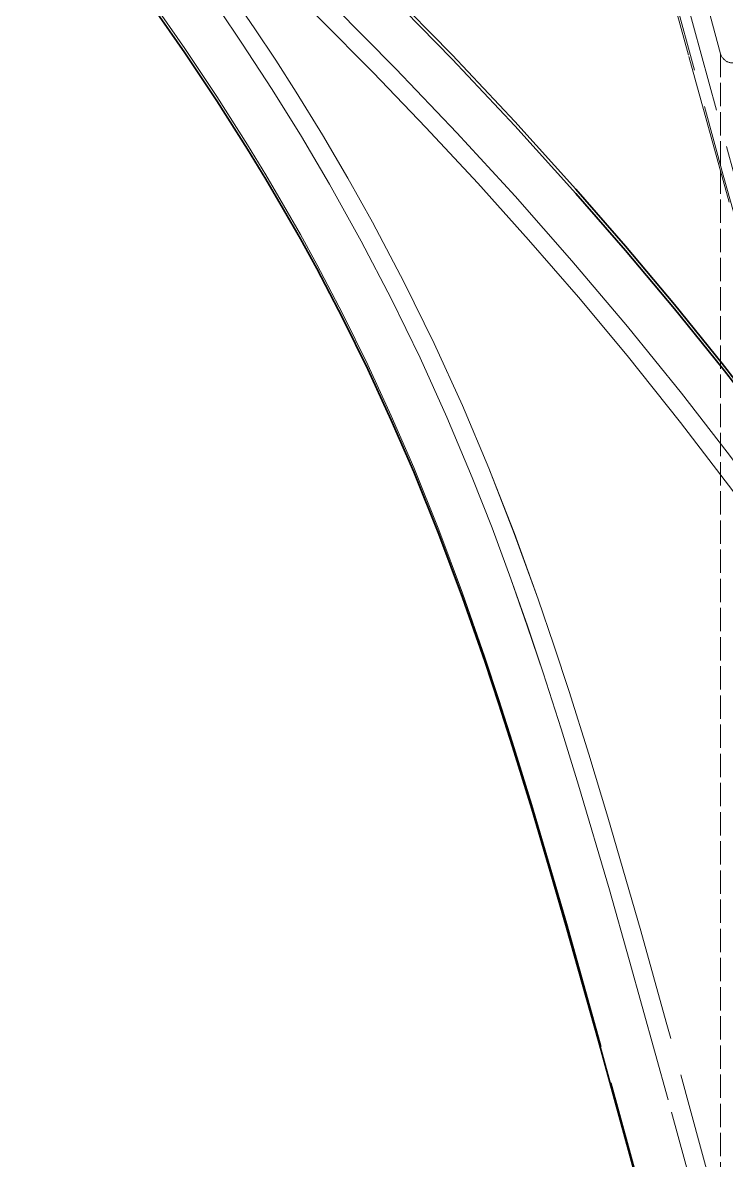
# Model space of a CAD drawing. Header units: millimetres. Extents: x 12184 to 41592, y 8990 to 29785.
# Drawn here: x 22192.2 to 22248.1, y 17357.9 to 17448.3 of the extents above; entities that cross this region are included whole.
import ezdxf

# ---------------------------------------------------------------- set-up
doc = ezdxf.new("R2010")
doc.units = ezdxf.units.MM
doc.linetypes.add('DASHED', pattern=[15, 12, -3])

# ---------------------------------------------------------------- blocks, each defined once
blk = doc.blocks.new('A$C55E021B5')
at = {"color": 7, "linetype": 'DASHED', "lineweight": 13, "ltscale": 0.154535}
blk.add_line((1247.01, 1209.231), (1247.01, 1116.51), dxfattribs=at)
at = {"color": 7, "linetype": 'DASHED', "lineweight": 13}
for points in [[(1252.259, 1219.491), (1246.8, 1199.587), (1241.243, 1179.664), (1236.539, 1162.714), (1234.972, 1157.058), (1233.152, 1150.645), (1230.936, 1143.219), (1228.97, 1136.976), (1227.492, 1132.332), (1225.302, 1125.39), (1224.371, 1122.537), (1223.53, 1120.072)], [(1250.505, 1216.313), (1245.317, 1197.405), (1240.247, 1179.248), (1235.275, 1161.325), (1233.4, 1154.591), (1232.443, 1151.229), (1230.967, 1146.196), (1229.322, 1140.83), (1227.624, 1135.478), (1225.168, 1127.712), (1223.65, 1122.975), (1222.857, 1120.618)], [(1252.747, 1220.696), (1249.538, 1209.003), (1242.611, 1183.973), (1236.747, 1162.904), (1236.276, 1161.195), (1233.605, 1151.654), (1231.753, 1145.335), (1230, 1139.653), (1227.15, 1130.684), (1225.247, 1124.653), (1224.167, 1121.363), (1222.611, 1116.958)], [(1255.973, 1241.103), (1254.414, 1235.816), (1252.896, 1230.516), (1251.405, 1225.205), (1248.762, 1215.628), (1247.01, 1209.231)], [(1277.767, 1213.048), (1272.815, 1208.043), (1267.962, 1202.944), (1263.345, 1197.906), (1258.828, 1192.781), (1254.418, 1187.567), (1250.122, 1182.26), (1246.486, 1177.574), (1242.927, 1172.815), (1239.429, 1167.984), (1236.837, 1164.311), (1231.741, 1156.887), (1229.24, 1153.141), (1225.957, 1148.099), (1222.755, 1143.013), (1219.656, 1137.897), (1216.354, 1132.187), (1213.199, 1126.445), (1210.183, 1120.663)], [(1247.754, 1113.54), (1251.182, 1126.093), (1254.265, 1137.226), (1255.847, 1142.782), (1258.301, 1151.095), (1259.682, 1155.571), (1261.112, 1160.032), (1262.366, 1163.774), (1263.672, 1167.498), (1265.168, 1171.546), (1266.744, 1175.564), (1268.753, 1180.343), (1270.892, 1185.068), (1273.159, 1189.734), (1275.555, 1194.336), (1278.079, 1198.868), (1280.318, 1202.654), (1282.642, 1206.389), (1285.046, 1210.075), (1286.827, 1212.708)], [(1252.534, 1115.871), (1256.711, 1131.115), (1259.242, 1140.119), (1260.541, 1144.608), (1262.017, 1149.572), (1263.544, 1154.526), (1264.627, 1157.917), (1265.742, 1161.287), (1267.507, 1166.35), (1269.388, 1171.387), (1271.389, 1176.346), (1273.17, 1180.451), (1275.049, 1184.512), (1277.025, 1188.526), (1279.098, 1192.491), (1280.396, 1194.858), (1281.726, 1197.198), (1283.137, 1199.597), (1284.589, 1201.982), (1287.038, 1205.841), (1289.572, 1209.65), (1292.184, 1213.411)], [(1292.613, 1224.924), (1287.605, 1220.392), (1283.199, 1216.251), (1278.867, 1212.033), (1274.607, 1207.741), (1270.42, 1203.378), (1266.306, 1198.946), (1262.267, 1194.447), (1258.311, 1189.879), (1254.442, 1185.241), (1250.189, 1179.922), (1246.045, 1174.507), (1241.994, 1168.993), (1238.01, 1163.376), (1235.28, 1159.431), (1232.572, 1155.441), (1229.893, 1151.41), (1227.253, 1147.346), (1224.445, 1142.899), (1221.717, 1138.431), (1219.082, 1133.949), (1216.541, 1129.451)], [(1274.669, 1195.844), (1276.621, 1199.335), (1278.646, 1202.782), (1280.741, 1206.186), (1282.356, 1208.711), (1284.006, 1211.213), (1287.4, 1216.15), (1289.647, 1219.286), (1291.937, 1222.39), (1293.345, 1224.254)], [(1255.973, 1148.55), (1257.485, 1153.557), (1259.054, 1158.551), (1260.258, 1162.222), (1261.508, 1165.88), (1263.399, 1171.104), (1265.419, 1176.284), (1267.522, 1181.267), (1269.765, 1186.192), (1272.147, 1191.053), (1274.669, 1195.844)], [(1247.01, 1116.51), (1251.328, 1132.275), (1253.354, 1139.515), (1255.973, 1148.55)]]:
    blk.add_lwpolyline(points, dxfattribs=at)
at = {"color": 7, "lineweight": 35}
for points in [[(1302.45, 1240.409), (1297.369, 1236.231), (1294.891, 1234.15), (1291.119, 1230.908), (1286.578, 1226.877), (1282.112, 1222.769), (1277.719, 1218.584), (1273.398, 1214.322), (1268.336, 1209.143), (1263.361, 1203.848), (1258.508, 1198.475), (1254.555, 1193.928), (1250.682, 1189.307), (1246.898, 1184.616), (1243.315, 1179.996), (1239.81, 1175.313), (1236.373, 1170.573), (1234.701, 1168.216)], [(1302.45, 1240.069), (1297.369, 1235.892), (1294.891, 1233.811), (1291.119, 1230.569), (1286.578, 1226.538), (1282.112, 1222.43), (1277.719, 1218.245), (1273.398, 1213.983), (1268.336, 1208.804), (1263.361, 1203.509), (1258.508, 1198.135), (1254.555, 1193.589), (1250.682, 1188.968), (1246.898, 1184.277), (1243.315, 1179.656), (1239.81, 1174.974), (1236.373, 1170.233), (1234.701, 1167.877)], [(1244.084, 1085.017), (1252.534, 1115.532), (1256.711, 1130.775), (1259.242, 1139.78), (1260.541, 1144.268), (1262.017, 1149.233), (1263.544, 1154.187), (1264.627, 1157.577), (1265.742, 1160.947), (1267.507, 1166.01), (1269.388, 1171.047), (1271.389, 1176.007), (1273.17, 1180.111), (1275.049, 1184.172), (1277.025, 1188.187), (1279.098, 1192.152), (1280.396, 1194.519), (1281.726, 1196.859), (1283.137, 1199.257), (1284.589, 1201.643), (1287.038, 1205.501), (1289.572, 1209.31), (1292.184, 1213.071)]]:
    blk.add_lwpolyline(points, dxfattribs=at)
at = {"color": 7, "linetype": 'DASHED', "lineweight": 13}
blk.add_arc((1246.046, 1209.502), 1.002, 246.79758, 344.30607, dxfattribs=at)
blk = doc.blocks.new('1')
at = {"color": 7, "linetype": 'DASHED', "lineweight": 13, "ltscale": 0.154535}
blk.add_line((22247.637, 17445.835), (22247.637, 17353.114), dxfattribs=at)
at = {"color": 7, "linetype": 'DASHED', "lineweight": 13}
for points in [[(22242.388, 17456.095), (22247.848, 17436.19), (22253.405, 17416.267), (22258.109, 17399.318), (22259.676, 17393.661), (22261.496, 17387.249), (22263.711, 17379.823), (22265.677, 17373.58), (22267.156, 17368.936), (22269.345, 17361.994), (22270.276, 17359.141), (22271.118, 17356.676)], [(22244.142, 17452.917), (22249.33, 17434.009), (22254.401, 17415.851), (22259.372, 17397.928), (22261.247, 17391.195), (22262.205, 17387.832), (22263.68, 17382.799), (22265.326, 17377.433), (22267.024, 17372.082), (22269.479, 17364.315), (22270.997, 17359.579), (22271.79, 17357.221)], [(22241.9, 17457.299), (22245.109, 17445.607), (22252.037, 17420.577), (22257.901, 17399.508), (22258.371, 17397.799), (22261.042, 17388.258), (22262.895, 17381.938), (22264.648, 17376.257), (22267.497, 17367.288), (22269.401, 17361.256), (22270.48, 17357.966), (22272.036, 17353.562)], [(22238.675, 17477.707), (22240.233, 17472.42), (22241.752, 17467.119), (22243.243, 17461.809), (22245.885, 17452.232), (22247.637, 17445.835)], [(22216.881, 17449.651), (22221.832, 17444.647), (22226.686, 17439.547), (22231.302, 17434.51), (22235.819, 17429.385), (22240.229, 17424.17), (22244.525, 17418.864), (22248.161, 17414.178), (22251.72, 17409.419), (22255.218, 17404.587), (22257.81, 17400.915), (22262.906, 17393.491), (22265.408, 17389.745), (22268.69, 17384.703), (22271.893, 17379.617), (22274.992, 17374.501), (22278.294, 17368.791), (22281.448, 17363.049), (22284.465, 17357.267)], [(22246.894, 17350.143), (22243.466, 17362.696), (22240.382, 17373.83), (22238.801, 17379.386), (22236.346, 17387.698), (22234.966, 17392.175), (22233.535, 17396.636), (22232.282, 17400.378), (22230.976, 17404.102), (22229.48, 17408.15), (22227.904, 17412.167), (22225.894, 17416.947), (22223.756, 17421.672), (22221.488, 17426.338), (22219.092, 17430.939), (22216.569, 17435.471), (22214.329, 17439.257), (22212.005, 17442.992), (22209.602, 17446.678), (22207.821, 17449.311)], [(22242.113, 17352.475), (22237.937, 17367.718), (22235.406, 17376.723), (22234.107, 17381.211), (22232.63, 17386.176), (22231.104, 17391.13), (22230.021, 17394.52), (22228.905, 17397.891), (22227.141, 17402.953), (22225.259, 17407.99), (22223.258, 17412.95), (22221.477, 17417.054), (22219.599, 17421.115), (22217.623, 17425.13), (22215.549, 17429.095), (22214.251, 17431.462), (22212.921, 17433.802), (22211.51, 17436.2), (22210.058, 17438.586), (22207.609, 17442.444), (22205.075, 17446.253), (22202.464, 17450.014)], [(22202.034, 17461.528), (22207.043, 17456.995), (22211.448, 17452.854), (22215.781, 17448.636), (22220.041, 17444.345), (22224.228, 17439.981), (22228.342, 17435.549), (22232.38, 17431.05), (22236.337, 17426.483), (22240.205, 17421.845), (22244.458, 17416.526), (22248.602, 17411.111), (22252.653, 17405.597), (22256.637, 17399.98), (22259.367, 17396.035), (22262.075, 17392.045), (22264.755, 17388.014), (22267.395, 17383.95), (22270.202, 17379.503), (22272.931, 17375.034), (22275.565, 17370.553), (22278.106, 17366.055)], [(22219.979, 17432.448), (22218.027, 17435.938), (22216.001, 17439.386), (22213.906, 17442.79), (22212.291, 17445.315), (22210.642, 17447.817), (22207.248, 17452.754), (22205.001, 17455.89), (22202.71, 17458.994), (22201.302, 17460.858)], [(22238.675, 17385.154), (22237.162, 17390.16), (22235.593, 17395.155), (22234.39, 17398.826), (22233.139, 17402.484), (22231.249, 17407.707), (22229.228, 17412.888), (22227.125, 17417.871), (22224.882, 17422.796), (22222.5, 17427.657), (22219.979, 17432.448)], [(22247.637, 17353.114), (22243.32, 17368.879), (22241.294, 17376.119), (22238.675, 17385.154)]]:
    blk.add_lwpolyline(points, dxfattribs=at)
at = {"color": 7, "lineweight": 35}
for points in [[(22192.198, 17477.012), (22197.278, 17472.834), (22199.757, 17470.754), (22203.528, 17467.512), (22208.07, 17463.481), (22212.535, 17459.373), (22216.928, 17455.188), (22221.249, 17450.926), (22226.311, 17445.747), (22231.286, 17440.452), (22236.14, 17435.078), (22240.092, 17430.532), (22243.966, 17425.911), (22247.749, 17421.22), (22251.333, 17416.599), (22254.838, 17411.917), (22258.274, 17407.176), (22259.946, 17404.82)], [(22192.198, 17476.673), (22197.278, 17472.495), (22199.757, 17470.415), (22203.528, 17467.172), (22208.07, 17463.142), (22212.535, 17459.034), (22216.928, 17454.848), (22221.249, 17450.586), (22226.311, 17445.408), (22231.286, 17440.112), (22236.14, 17434.739), (22240.092, 17430.192), (22243.966, 17425.571), (22247.749, 17420.88), (22251.333, 17416.26), (22254.838, 17411.577), (22258.274, 17406.837), (22259.946, 17404.481)], [(22250.563, 17321.62), (22242.113, 17352.136), (22237.937, 17367.379), (22235.406, 17376.383), (22234.107, 17380.872), (22232.63, 17385.836), (22231.104, 17390.791), (22230.021, 17394.181), (22228.905, 17397.551), (22227.141, 17402.614), (22225.259, 17407.651), (22223.258, 17412.611), (22221.477, 17416.715), (22219.599, 17420.776), (22217.623, 17424.791), (22215.549, 17428.755), (22214.251, 17431.122), (22212.921, 17433.462), (22211.51, 17435.861), (22210.058, 17438.246), (22207.609, 17442.105), (22205.075, 17445.914), (22202.464, 17449.675)]]:
    blk.add_lwpolyline(points, dxfattribs=at)
at = {"color": 7, "linetype": 'DASHED', "lineweight": 13}
blk.add_arc((22248.601, 17446.106), 1.002, 195.69393, 293.20242, dxfattribs=at)
at = {"xscale": -1}
blk.add_blockref('A$C55E021B5', (23494.647, 16236.604), dxfattribs=at)

msp = doc.modelspace()

# ---------------------------------------------------------------- block references
msp.add_blockref('1', (0, 0))

doc.saveas('drawing.dxf')
